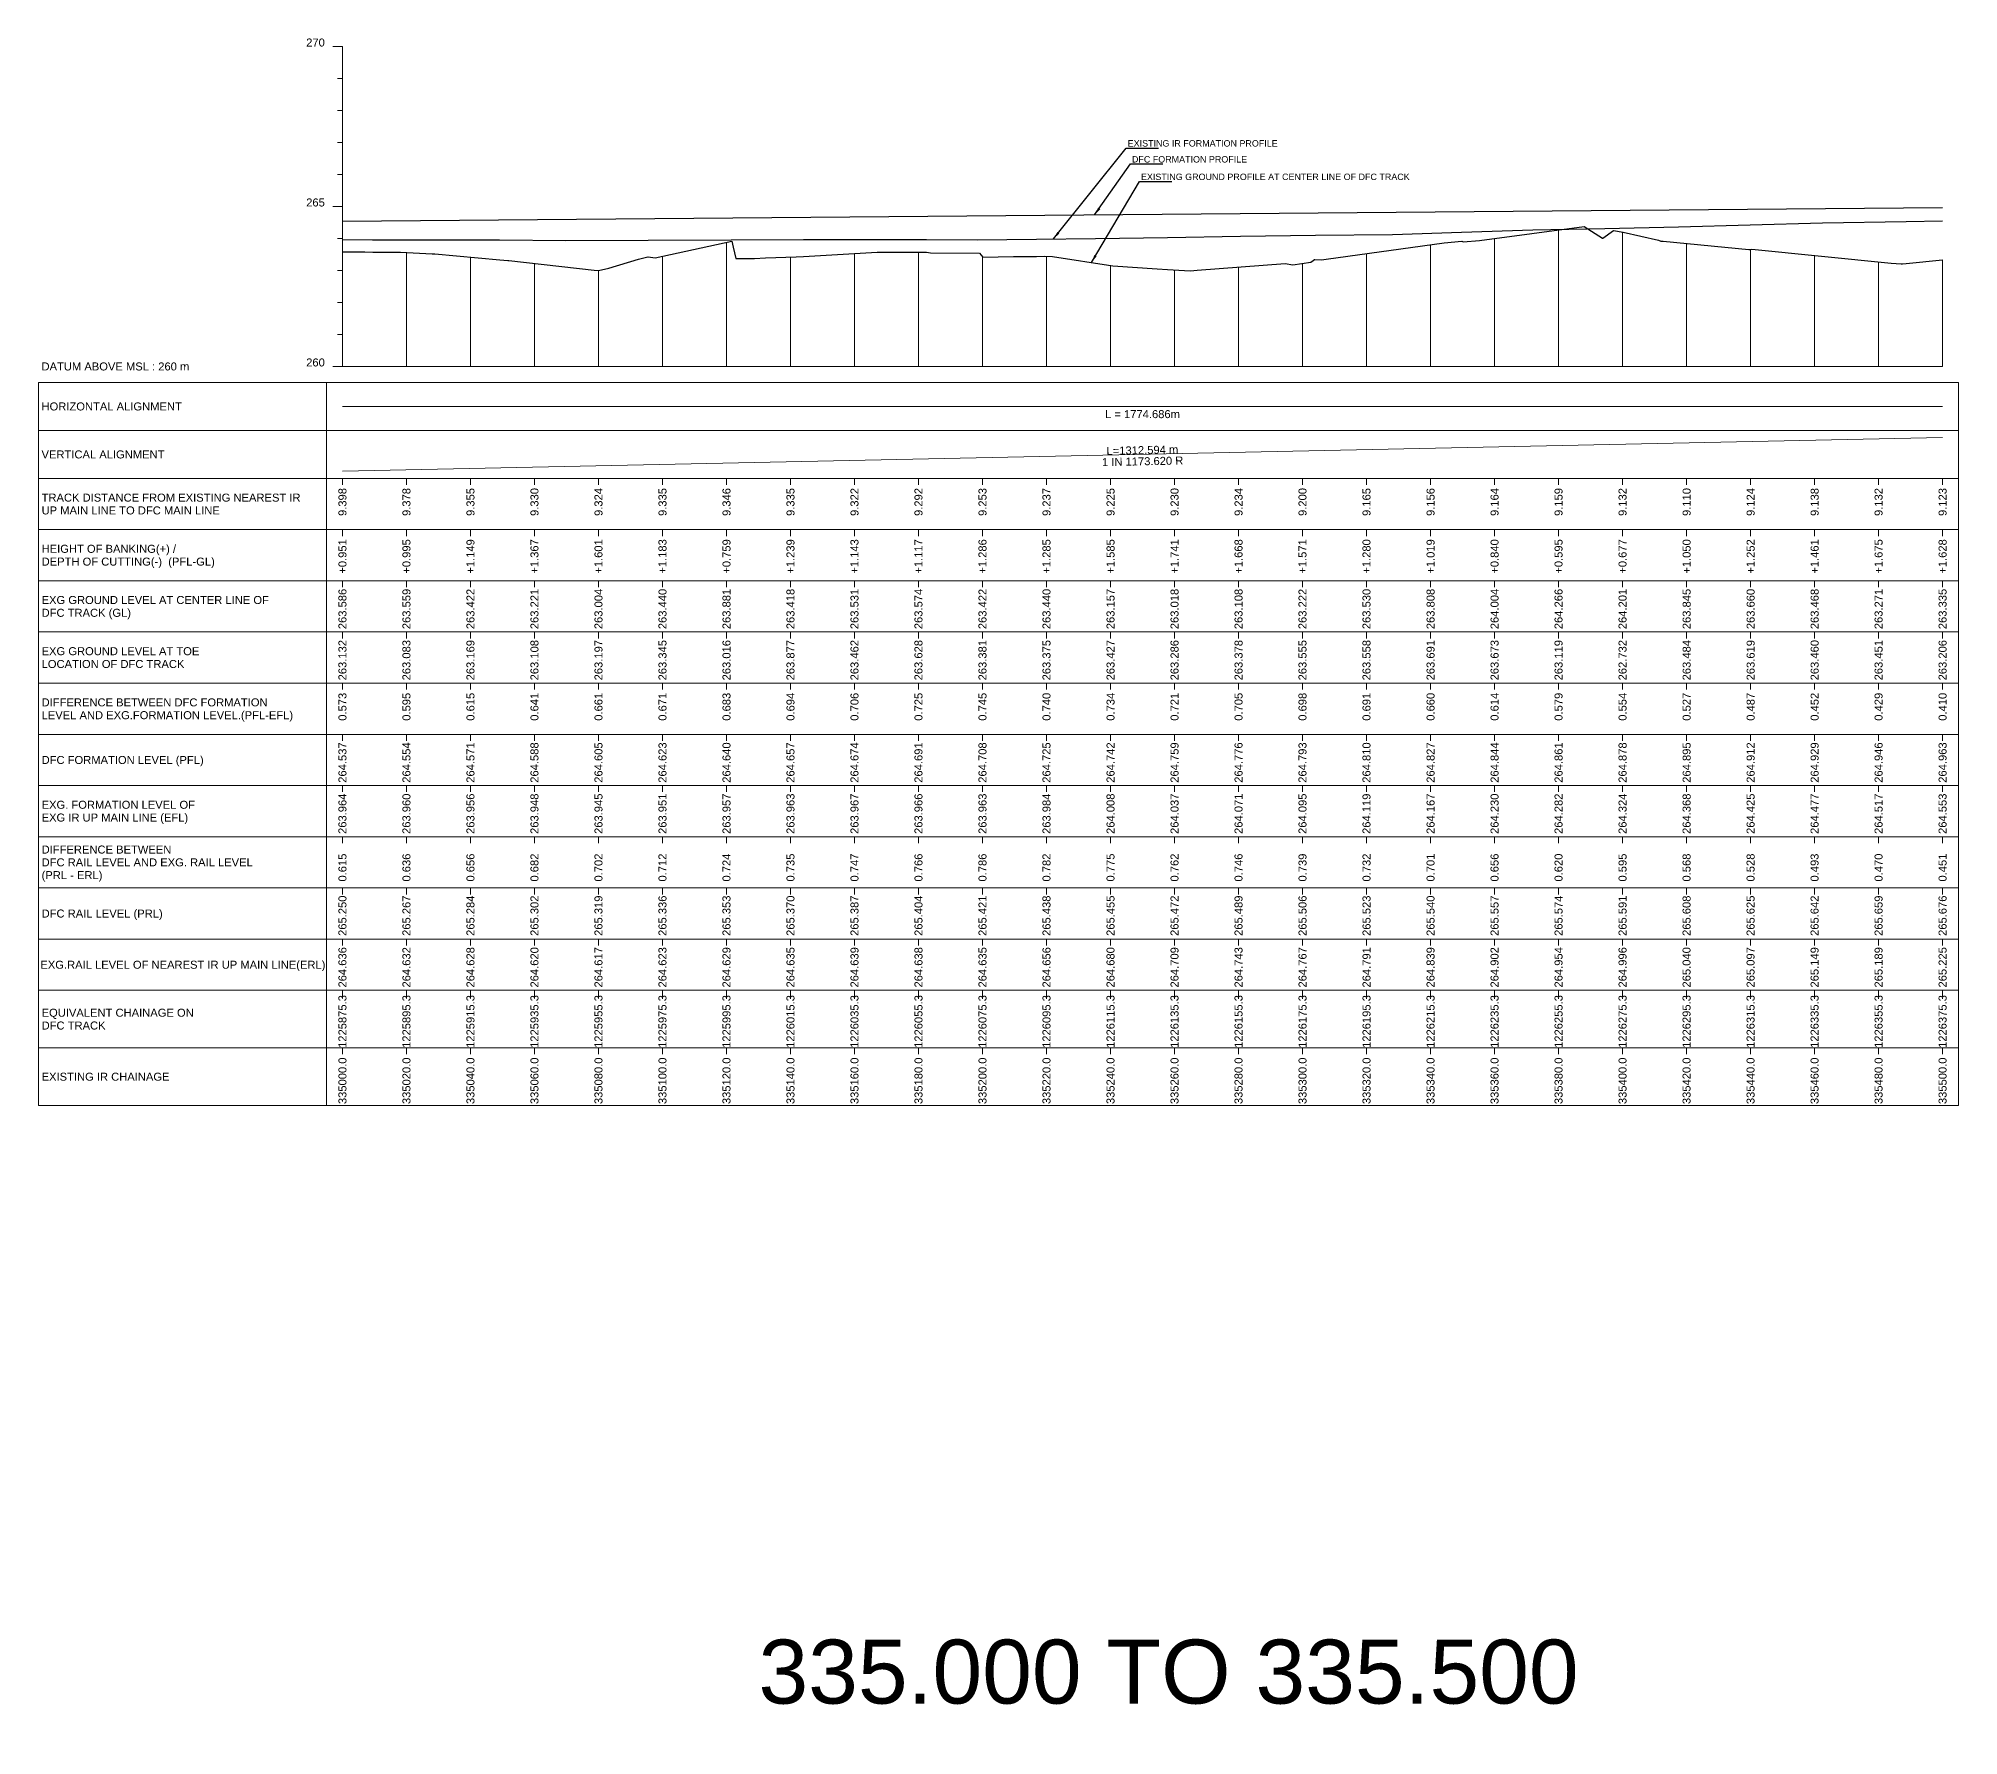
# Model space of a CAD drawing. Header units: metres. Extents: x 30905 to 43495, y -2428 to -1873.
# Drawn here: x 31905 to 32505, y -2428 to -1897 of the extents above; entities that cross this region are included whole.
import ezdxf
from ezdxf.enums import TextEntityAlignment as Align

# ---------------------------------------------------------------- set-up
doc = ezdxf.new("R2010")
doc.units = ezdxf.units.M
doc.header["$MEASUREMENT"] = 0
for name, color, linetype, lineweight in [('LS CUT FILL', 10, 'Continuous', 0), ('LS DATUM', 7, 'Continuous', 0), ('LS DATUM X', 7, 'Continuous', 0), ('LS DATUM Y', 7, 'Continuous', 0), ('LS DIFF. EXG.RL & PRO. RL', 10, 'Continuous', 0), ('LS DIFF. PFL & EFL', 10, 'Continuous', 0), ('LS EXG FL', 7, 'Continuous', 0), ('LS EXG GL', 7, 'Continuous', 0), ('LS EXG GL AT PRO TOE', 7, 'Continuous', 0), ('LS EXG IR CH', 7, 'Continuous', 0), ('LS EXG RL', 7, 'Continuous', 0), ('LS EXG. FL', 7, 'Continuous', 0), ('LS EXG. GL', 7, 'Continuous', 0), ('LS EXG. GL AT PRO. TOE', 7, 'Continuous', 0), ('LS EXG. IR CH', 7, 'Continuous', 0), ('LS EXG. RL', 7, 'Continuous', 0), ('LS FRAME', 7, 'Continuous', 0), ('LS HORIZONTAL ALIGNMENT', 10, 'Continuous', 0), ('LS PFL-EFL', 10, 'Continuous', 0), ('LS PRL-ERL', 10, 'Continuous', 0), ('LS PRO FL', 10, 'Continuous', 0), ('LS PRO. CUT & FILL', 10, 'Continuous', 0), ('LS PRO. DFCC CH', 10, 'Continuous', 0), ('LS PRO. FL', 10, 'Continuous', 0), ('LS PRO. RL', 10, 'Continuous', 0), ('LS PROFILE EXG FL', 7, 'Continuous', 25), ('LS PROFILE EXG GL', 7, 'Continuous', 30), ('LS PROFILE PRO FL', 1, 'Continuous', 30), ('LS TICKS', 7, 'Continuous', 0), ('LS TRACK CENTER', 10, 'Continuous', 0), ("LS TRACK CENTER's", 10, 'Continuous', 0), ('LS VERTICAL ALIGNMENT', 10, 'Continuous', 0), ('Profile Grid', 7, 'Continuous', 0)]:
    doc.layers.add(name, color=color, linetype=linetype, lineweight=lineweight)
doc.layers.add('ref text', color=3, linetype='Continuous')
doc.styles.get("Standard").update_dxf_attribs({"font": 'arial.ttf'})
doc.styles.add('Style-Arial', font='arial.ttf')
doc.styles.add('StyleArial', font='arial.ttf')
doc.dimstyles.get("Standard").update_dxf_attribs({"dimtxt": 5, "dimasz": 0.18, "dimexe": 0.18, "dimexo": 0.0625, "dimgap": 0.09, "dimtad": 0, "dimtih": 1, "dimtoh": 1, "dimdec": 4, "dimzin": 0, "dimdsep": 46, "dimtxsty": 'Standard', "dimcen": 0.09, "dimadec": 0, "dimazin": 0, "dimtfac": 1, "dimtdec": 4, "dimtofl": 0, "dimtmove": 0, "dimatfit": 3, "dimfxl": 1, "dimtolj": 1, "dimtzin": 0, "dimarcsym": 0})

msp = doc.modelspace()

# ---------------------------------------------------------------- linework, layer by layer
at = {"layer": 'LS DATUM X', "color": 7, "linetype": 'Continuous', "lineweight": 0}
msp.add_line((32000, -2000), (32500, -2000), dxfattribs=at)
at = {"layer": 'LS DATUM Y', "color": 7, "linetype": 'Continuous', "lineweight": 0}
for p, q in [((31997, -1900), (32000, -1900)), ((31997, -1900), (32000, -1900)), ((32000, -2000), (32000, -1900)), ((31998.5, -1910), (32000, -1910)), ((31998.5, -1920), (32000, -1920)), ((31998.5, -1930), (32000, -1930)), ((31998.5, -1940), (32000, -1940)), ((31997, -1950), (32000, -1950)), ((31998.5, -1960), (32000, -1960)), ((31998.5, -1970), (32000, -1970)), ((31998.5, -1980), (32000, -1980)), ((31998.5, -1990), (32000, -1990)), ((31997, -2000), (32000, -2000))]:
    msp.add_line(p, q, dxfattribs=at)
at = {"layer": 'LS FRAME'}
for points in [[(31995, -2231), (31905, -2231), (31905, -2005)], [(31905, -2005), (31995, -2005)], [(31995, -2020), (31905, -2020)], [(31995, -2035), (31905, -2035)], [(31995, -2051), (31905, -2051)], [(31905, -2051), (31995, -2051)], [(31995, -2067), (31905, -2067)], [(31905, -2067), (31995, -2067)], [(31995, -2083), (31905, -2083)], [(31905, -2083), (31995, -2083)], [(31995, -2099), (31905, -2099)], [(31995, -2115), (31905, -2115)], [(31905, -2115), (31995, -2115)], [(31995, -2131), (31905, -2131)], [(31905, -2131), (31995, -2131)], [(31995, -2147), (31905, -2147)], [(31905, -2147), (31995, -2147)], [(31995, -2163), (31905, -2163)], [(31905, -2163), (31995, -2163)], [(31995, -2179), (31905, -2179)], [(31995, -2195), (31905, -2195)], [(31995, -2213), (31905, -2213)]]:
    msp.add_lwpolyline(points, dxfattribs=at)
at = {"layer": 'LS FRAME', "color": 7, "linetype": 'Continuous', "lineweight": 0, "flags": 128}
for points in [[(31995, -2020), (32505, -2020), (32505, -2005), (31995, -2005), (31995, -2020)], [(31995, -2035), (32505, -2035), (32505, -2020), (31995, -2020), (31995, -2035)], [(31995, -2051), (32505, -2051), (32505, -2035), (31995, -2035), (31995, -2051)], [(31995, -2067), (32505, -2067), (32505, -2051), (31995, -2051), (31995, -2067)], [(31995, -2083), (32505, -2083), (32505, -2067), (31995, -2067), (31995, -2083)], [(31995, -2099), (32505, -2099), (32505, -2083), (31995, -2083), (31995, -2099)], [(31995, -2115), (32505, -2115), (32505, -2099), (31995, -2099), (31995, -2115)], [(31995, -2131), (32505, -2131), (32505, -2115), (31995, -2115), (31995, -2131)], [(31995, -2147), (32505, -2147), (32505, -2131), (31995, -2131), (31995, -2147)], [(31995, -2163), (32505, -2163), (32505, -2147), (31995, -2147), (31995, -2163)], [(31995, -2179), (32505, -2179), (32505, -2163), (31995, -2163), (31995, -2179)], [(31995, -2195), (32505, -2195), (32505, -2179), (31995, -2179), (31995, -2195)], [(31995, -2213), (32505, -2213), (32505, -2195), (31995, -2195), (31995, -2213)], [(31995, -2231), (32505, -2231), (32505, -2213), (31995, -2213), (31995, -2231)]]:
    msp.add_lwpolyline(points, close=True, dxfattribs=at)
at = {"layer": 'LS FRAME', "color": 7, "linetype": 'Continuous', "lineweight": 0}
msp.add_3dface([(31995, -2099), (31915, -2099), (31915, -2099)], dxfattribs=at)
at = {"layer": 'LS HORIZONTAL ALIGNMENT', "lineweight": 0, "flags": 128}
msp.add_lwpolyline([(32000, -2012.5), (32500, -2012.5)], dxfattribs=at)
at = {"layer": 'LS PROFILE EXG FL'}
msp.add_lwpolyline([(32000, -1960.36), (32009.44, -1960.38), (32028.41, -1960.42), (32049.13, -1960.45), (32069.85, -1960.59), (32095.56, -1960.5), (32121.52, -1960.43), (32144.06, -1960.36), (32167.04, -1960.31), (32182.53, -1960.35), (32198.34, -1960.39), (32216.85, -1960.19), (32235.33, -1959.99), (32257.86, -1959.66), (32280.6, -1959.28), (32304.06, -1959), (32328.13, -1958.71), (32349.66, -1958.01), (32371.92, -1957.35), (32394.48, -1956.87), (32417.46, -1956.39), (32439.88, -1955.75), (32462.45, -1955.16), (32488.59, -1954.66), (32500, -1954.47)], dxfattribs=at)
at = {"layer": 'LS PROFILE EXG GL', "flags": 128}
msp.add_lwpolyline([(32000, -1964.14), (32007, -1964.2), (32009.46, -1964.26), (32018.17, -1964.33), (32028.05, -1964.75), (32028.87, -1964.75), (32049.15, -1966.63), (32051.71, -1966.87), (32052.02, -1966.87), (32078.65, -1969.92), (32080.03, -1969.97), (32083.22, -1969.3), (32083.22, -1969.3), (32092.48, -1966.51), (32095.44, -1965.76), (32095.52, -1965.74), (32097.74, -1966.1), (32121.64, -1960.83), (32122.05, -1962.76), (32122.9, -1966.31), (32128.77, -1966.28), (32132.22, -1966.09), (32141.75, -1965.76), (32144.08, -1965.63), (32167.05, -1964.28), (32167.2, -1964.28), (32167.61, -1964.29), (32182.55, -1964.25), (32183.74, -1964.46), (32199.09, -1964.62), (32200.06, -1965.85), (32209.64, -1965.6), (32216.86, -1965.59), (32219.32, -1965.58), (32221.92, -1965.65), (32240.77, -1968.54), (32254.61, -1969.45), (32257.77, -1969.68), (32263.14, -1970.03), (32264.99, -1970.15), (32267.04, -1969.89), (32294.61, -1967.83), (32296.93, -1968.19), (32302.56, -1967.43), (32303.33, -1966.89), (32303.78, -1966.6), (32303.87, -1966.59), (32305.88, -1966.66), (32307.34, -1966.46), (32344.27, -1961.33), (32349.78, -1960.87), (32350.19, -1961.09), (32355.28, -1960.59), (32387.99, -1956.29), (32393.74, -1959.91), (32393.82, -1959.91), (32397.14, -1957.48), (32400.18, -1958.02), (32411.19, -1960.54), (32411.92, -1960.87), (32412.64, -1960.85), (32439.43, -1963.41), (32439.9, -1963.4), (32440.36, -1963.38), (32483.91, -1967.68), (32487.02, -1967.97), (32487.05, -1967.97), (32487.06, -1967.97), (32487.06, -1967.97), (32487.48, -1967.95), (32488.61, -1967.83), (32500, -1966.65)], dxfattribs=at)
at = {"layer": 'LS PROFILE PRO FL'}
msp.add_line((32000, -1954.63), (32500, -1950.37), dxfattribs=at)
at = {"layer": 'LS TICKS', "color": 7, "linetype": 'Continuous', "lineweight": 0, "flags": 128}
for points in [[(32000, -2037), (32000, -2035)], [(32020, -2037), (32020, -2035)], [(32040, -2037), (32040, -2035)], [(32060, -2037), (32060, -2035)], [(32080.01, -2037), (32080.01, -2035)], [(32100.01, -2037), (32100.01, -2035)], [(32120.01, -2037), (32120.01, -2035)], [(32140, -2037), (32140, -2035)], [(32160, -2037), (32160, -2035)], [(32179.99, -2037), (32179.99, -2035)], [(32200, -2037), (32200, -2035)], [(32220, -2037), (32220, -2035)], [(32240.01, -2037), (32240.01, -2035)], [(32260.01, -2037), (32260.01, -2035)], [(32280.01, -2037), (32280.01, -2035)], [(32299.99, -2037), (32299.99, -2035)], [(32319.99, -2037), (32319.99, -2035)], [(32340.01, -2037), (32340.01, -2035)], [(32360.01, -2037), (32360.01, -2035)], [(32380, -2037), (32380, -2035)], [(32400, -2037), (32400, -2035)], [(32420.01, -2037), (32420.01, -2035)], [(32440.01, -2037), (32440.01, -2035)], [(32460.01, -2037), (32460.01, -2035)], [(32480, -2037), (32480, -2035)], [(32500, -2037), (32500, -2035)], [(32000, -2053), (32000, -2051)], [(32020, -2053), (32020, -2051)], [(32040, -2053), (32040, -2051)], [(32060, -2053), (32060, -2051)], [(32080.01, -2053), (32080.01, -2051)], [(32100.01, -2053), (32100.01, -2051)], [(32120.01, -2053), (32120.01, -2051)], [(32140, -2053), (32140, -2051)], [(32160, -2053), (32160, -2051)], [(32179.99, -2053), (32179.99, -2051)], [(32200, -2053), (32200, -2051)], [(32220, -2053), (32220, -2051)], [(32240.01, -2053), (32240.01, -2051)], [(32260.01, -2053), (32260.01, -2051)], [(32280.01, -2053), (32280.01, -2051)], [(32299.99, -2053), (32299.99, -2051)], [(32319.99, -2053), (32319.99, -2051)], [(32340.01, -2053), (32340.01, -2051)], [(32360.01, -2053), (32360.01, -2051)], [(32380, -2053), (32380, -2051)], [(32400, -2053), (32400, -2051)], [(32420.01, -2053), (32420.01, -2051)], [(32440.01, -2053), (32440.01, -2051)], [(32460.01, -2053), (32460.01, -2051)], [(32480, -2053), (32480, -2051)], [(32500, -2053), (32500, -2051)], [(32000, -2069), (32000, -2067)], [(32020, -2069), (32020, -2067)], [(32040, -2069), (32040, -2067)], [(32060, -2069), (32060, -2067)], [(32080.01, -2069), (32080.01, -2067)], [(32100.01, -2069), (32100.01, -2067)], [(32120.01, -2069), (32120.01, -2067)], [(32140, -2069), (32140, -2067)], [(32160, -2069), (32160, -2067)], [(32179.99, -2069), (32179.99, -2067)], [(32200, -2069), (32200, -2067)], [(32220, -2069), (32220, -2067)], [(32240.01, -2069), (32240.01, -2067)], [(32260.01, -2069), (32260.01, -2067)], [(32280.01, -2069), (32280.01, -2067)], [(32299.99, -2069), (32299.99, -2067)], [(32319.99, -2069), (32319.99, -2067)], [(32340.01, -2069), (32340.01, -2067)], [(32360.01, -2069), (32360.01, -2067)], [(32380, -2069), (32380, -2067)], [(32400, -2069), (32400, -2067)], [(32420.01, -2069), (32420.01, -2067)], [(32440.01, -2069), (32440.01, -2067)], [(32460.01, -2069), (32460.01, -2067)], [(32480, -2069), (32480, -2067)], [(32500, -2069), (32500, -2067)], [(32000, -2085), (32000, -2083)], [(32020, -2085), (32020, -2083)], [(32040, -2085), (32040, -2083)], [(32060, -2085), (32060, -2083)], [(32080.01, -2085), (32080.01, -2083)], [(32100.01, -2085), (32100.01, -2083)], [(32120.01, -2085), (32120.01, -2083)], [(32140, -2085), (32140, -2083)], [(32160, -2085), (32160, -2083)], [(32179.99, -2085), (32179.99, -2083)], [(32200, -2085), (32200, -2083)], [(32220, -2085), (32220, -2083)], [(32240.01, -2085), (32240.01, -2083)], [(32260.01, -2085), (32260.01, -2083)], [(32280.01, -2085), (32280.01, -2083)], [(32299.99, -2085), (32299.99, -2083)], [(32319.99, -2085), (32319.99, -2083)], [(32340.01, -2085), (32340.01, -2083)], [(32360.01, -2085), (32360.01, -2083)], [(32380, -2085), (32380, -2083)], [(32400, -2085), (32400, -2083)], [(32420.01, -2085), (32420.01, -2083)], [(32440.01, -2085), (32440.01, -2083)], [(32460.01, -2085), (32460.01, -2083)], [(32480, -2085), (32480, -2083)], [(32500, -2085), (32500, -2083)], [(32000, -2101), (32000, -2099)], [(32020, -2101), (32020, -2099)], [(32040, -2101), (32040, -2099)], [(32060, -2101), (32060, -2099)], [(32080.01, -2101), (32080.01, -2099)], [(32100.01, -2101), (32100.01, -2099)], [(32120.01, -2101), (32120.01, -2099)], [(32140, -2101), (32140, -2099)], [(32160, -2101), (32160, -2099)], [(32179.99, -2101), (32179.99, -2099)], [(32200, -2101), (32200, -2099)], [(32220, -2101), (32220, -2099)], [(32240.01, -2101), (32240.01, -2099)], [(32260.01, -2101), (32260.01, -2099)], [(32280.01, -2101), (32280.01, -2099)], [(32299.99, -2101), (32299.99, -2099)], [(32319.99, -2101), (32319.99, -2099)], [(32340.01, -2101), (32340.01, -2099)], [(32360.01, -2101), (32360.01, -2099)], [(32380, -2101), (32380, -2099)], [(32400, -2101), (32400, -2099)], [(32420.01, -2101), (32420.01, -2099)], [(32440.01, -2101), (32440.01, -2099)], [(32460.01, -2101), (32460.01, -2099)], [(32480, -2101), (32480, -2099)], [(32500, -2101), (32500, -2099)], [(32000, -2117), (32000, -2115)], [(32020, -2117), (32020, -2115)], [(32040, -2117), (32040, -2115)], [(32060, -2117), (32060, -2115)], [(32080.01, -2117), (32080.01, -2115)], [(32100.01, -2117), (32100.01, -2115)], [(32120.01, -2117), (32120.01, -2115)], [(32140, -2117), (32140, -2115)], [(32160, -2117), (32160, -2115)], [(32179.99, -2117), (32179.99, -2115)], [(32200, -2117), (32200, -2115)], [(32220, -2117), (32220, -2115)], [(32240.01, -2117), (32240.01, -2115)], [(32260.01, -2117), (32260.01, -2115)], [(32280.01, -2117), (32280.01, -2115)], [(32299.99, -2117), (32299.99, -2115)], [(32319.99, -2117), (32319.99, -2115)], [(32340.01, -2117), (32340.01, -2115)], [(32360.01, -2117), (32360.01, -2115)], [(32380, -2117), (32380, -2115)], [(32400, -2117), (32400, -2115)], [(32420.01, -2117), (32420.01, -2115)], [(32440.01, -2117), (32440.01, -2115)], [(32460.01, -2117), (32460.01, -2115)], [(32480, -2117), (32480, -2115)], [(32500, -2117), (32500, -2115)], [(32000, -2133), (32000, -2131)], [(32020, -2133), (32020, -2131)], [(32040, -2133), (32040, -2131)], [(32060, -2133), (32060, -2131)], [(32080.01, -2133), (32080.01, -2131)], [(32100.01, -2133), (32100.01, -2131)], [(32120.01, -2133), (32120.01, -2131)], [(32140, -2133), (32140, -2131)], [(32160, -2133), (32160, -2131)], [(32179.99, -2133), (32179.99, -2131)], [(32200, -2133), (32200, -2131)], [(32220, -2133), (32220, -2131)], [(32240.01, -2133), (32240.01, -2131)], [(32260.01, -2133), (32260.01, -2131)], [(32280.01, -2133), (32280.01, -2131)], [(32299.99, -2133), (32299.99, -2131)], [(32319.99, -2133), (32319.99, -2131)], [(32340.01, -2133), (32340.01, -2131)], [(32360.01, -2133), (32360.01, -2131)], [(32380, -2133), (32380, -2131)], [(32400, -2133), (32400, -2131)], [(32420.01, -2133), (32420.01, -2131)], [(32440.01, -2133), (32440.01, -2131)], [(32460.01, -2133), (32460.01, -2131)], [(32480, -2133), (32480, -2131)], [(32500, -2133), (32500, -2131)], [(32000, -2149), (32000, -2147)], [(32020, -2149), (32020, -2147)], [(32040, -2149), (32040, -2147)], [(32060, -2149), (32060, -2147)], [(32080.01, -2149), (32080.01, -2147)], [(32100.01, -2149), (32100.01, -2147)], [(32120.01, -2149), (32120.01, -2147)], [(32140, -2149), (32140, -2147)], [(32160, -2149), (32160, -2147)], [(32179.99, -2149), (32179.99, -2147)], [(32200, -2149), (32200, -2147)], [(32220, -2149), (32220, -2147)], [(32240.01, -2149), (32240.01, -2147)], [(32260.01, -2149), (32260.01, -2147)], [(32280.01, -2149), (32280.01, -2147)], [(32299.99, -2149), (32299.99, -2147)], [(32319.99, -2149), (32319.99, -2147)], [(32340.01, -2149), (32340.01, -2147)], [(32360.01, -2149), (32360.01, -2147)], [(32380, -2149), (32380, -2147)], [(32400, -2149), (32400, -2147)], [(32420.01, -2149), (32420.01, -2147)], [(32440.01, -2149), (32440.01, -2147)], [(32460.01, -2149), (32460.01, -2147)], [(32480, -2149), (32480, -2147)], [(32500, -2149), (32500, -2147)], [(32000, -2165), (32000, -2163)], [(32020, -2165), (32020, -2163)], [(32040, -2165), (32040, -2163)], [(32060, -2165), (32060, -2163)], [(32080.01, -2165), (32080.01, -2163)], [(32100.01, -2165), (32100.01, -2163)], [(32120.01, -2165), (32120.01, -2163)], [(32140, -2165), (32140, -2163)], [(32160, -2165), (32160, -2163)], [(32179.99, -2165), (32179.99, -2163)], [(32200, -2165), (32200, -2163)], [(32220, -2165), (32220, -2163)], [(32240.01, -2165), (32240.01, -2163)], [(32260.01, -2165), (32260.01, -2163)], [(32280.01, -2165), (32280.01, -2163)], [(32299.99, -2165), (32299.99, -2163)], [(32319.99, -2165), (32319.99, -2163)], [(32340.01, -2165), (32340.01, -2163)], [(32360.01, -2165), (32360.01, -2163)], [(32380, -2165), (32380, -2163)], [(32400, -2165), (32400, -2163)], [(32420.01, -2165), (32420.01, -2163)], [(32440.01, -2165), (32440.01, -2163)], [(32460.01, -2165), (32460.01, -2163)], [(32480, -2165), (32480, -2163)], [(32500, -2165), (32500, -2163)], [(32000, -2181), (32000, -2179)], [(32020, -2181), (32020, -2179)], [(32040, -2181), (32040, -2179)], [(32060, -2181), (32060, -2179)], [(32080.01, -2181), (32080.01, -2179)], [(32100.01, -2181), (32100.01, -2179)], [(32120.01, -2181), (32120.01, -2179)], [(32140, -2181), (32140, -2179)], [(32160, -2181), (32160, -2179)], [(32179.99, -2181), (32179.99, -2179)], [(32200, -2181), (32200, -2179)], [(32220, -2181), (32220, -2179)], [(32240.01, -2181), (32240.01, -2179)], [(32260.01, -2181), (32260.01, -2179)], [(32280.01, -2181), (32280.01, -2179)], [(32299.99, -2181), (32299.99, -2179)], [(32319.99, -2181), (32319.99, -2179)], [(32340.01, -2181), (32340.01, -2179)], [(32360.01, -2181), (32360.01, -2179)], [(32380, -2181), (32380, -2179)], [(32400, -2181), (32400, -2179)], [(32420.01, -2181), (32420.01, -2179)], [(32440.01, -2181), (32440.01, -2179)], [(32460.01, -2181), (32460.01, -2179)], [(32480, -2181), (32480, -2179)], [(32500, -2181), (32500, -2179)], [(32000, -2197), (32000, -2195)], [(32020, -2197), (32020, -2195)], [(32040, -2197), (32040, -2195)], [(32060, -2197), (32060, -2195)], [(32080.01, -2197), (32080.01, -2195)], [(32100.01, -2197), (32100.01, -2195)], [(32120.01, -2197), (32120.01, -2195)], [(32140, -2197), (32140, -2195)], [(32160, -2197), (32160, -2195)], [(32179.99, -2197), (32179.99, -2195)], [(32200, -2197), (32200, -2195)], [(32220, -2197), (32220, -2195)], [(32240.01, -2197), (32240.01, -2195)], [(32260.01, -2197), (32260.01, -2195)], [(32280.01, -2197), (32280.01, -2195)], [(32299.99, -2197), (32299.99, -2195)], [(32319.99, -2197), (32319.99, -2195)], [(32340.01, -2197), (32340.01, -2195)], [(32360.01, -2197), (32360.01, -2195)], [(32380, -2197), (32380, -2195)], [(32400, -2197), (32400, -2195)], [(32420.01, -2197), (32420.01, -2195)], [(32440.01, -2197), (32440.01, -2195)], [(32460.01, -2197), (32460.01, -2195)], [(32480, -2197), (32480, -2195)], [(32500, -2197), (32500, -2195)], [(32000, -2215), (32000, -2213)], [(32020, -2215), (32020, -2213)], [(32040, -2215), (32040, -2213)], [(32060, -2215), (32060, -2213)], [(32080.01, -2215), (32080.01, -2213)], [(32100.01, -2215), (32100.01, -2213)], [(32120.01, -2215), (32120.01, -2213)], [(32140, -2215), (32140, -2213)], [(32160, -2215), (32160, -2213)], [(32179.99, -2215), (32179.99, -2213)], [(32200, -2215), (32200, -2213)], [(32220, -2215), (32220, -2213)], [(32240.01, -2215), (32240.01, -2213)], [(32260.01, -2215), (32260.01, -2213)], [(32280.01, -2215), (32280.01, -2213)], [(32299.99, -2215), (32299.99, -2213)], [(32319.99, -2215), (32319.99, -2213)], [(32340.01, -2215), (32340.01, -2213)], [(32360.01, -2215), (32360.01, -2213)], [(32380, -2215), (32380, -2213)], [(32400, -2215), (32400, -2213)], [(32420.01, -2215), (32420.01, -2213)], [(32440.01, -2215), (32440.01, -2213)], [(32460.01, -2215), (32460.01, -2213)], [(32480, -2215), (32480, -2213)], [(32500, -2215), (32500, -2213)]]:
    msp.add_lwpolyline(points, dxfattribs=at)
at = {"layer": 'LS VERTICAL ALIGNMENT', "linetype": 'Continuous', "lineweight": 0, "flags": 128}
msp.add_lwpolyline([(32000, -2032.75), (32500, -2022.25)], dxfattribs=at)
at = {"layer": 'Profile Grid', "linetype": 'Continuous', "lineweight": 0, "flags": 128}
for points in [[(32120.01, -2000), (32120.01, -1961.19)], [(32340.01, -2000), (32340.01, -1961.92)], [(32360.01, -2000), (32360.01, -1959.96)], [(32380, -2000), (32380, -1957.34)], [(32400, -2000), (32400, -1957.99)], [(32420.01, -2000), (32420.01, -1961.55)], [(32000, -2000), (32000, -1963.03)], [(32020, -2000), (32020, -1964.41)], [(32040, -2000), (32040, -1965.78)], [(32060, -2000), (32060, -1967.79)], [(32100.01, -2000), (32100.01, -1965.6)], [(32140, -2000), (32140, -1965.82)], [(32160, -2000), (32160, -1964.69)], [(32179.99, -2000), (32179.99, -1964.26)], [(32200, -2000), (32200, -1965.78)], [(32220, -2000), (32220, -1965.6)], [(32299.99, -2000), (32299.99, -1967.78)], [(32319.99, -2000), (32319.99, -1964.7)], [(32440.01, -2000), (32440.01, -1963.4)], [(32460.01, -2000), (32460.01, -1965.32)], [(32480, -2000), (32480, -1967.29)], [(32500, -2000), (32500, -1966.65)], [(32080.01, -2000), (32080.01, -1969.96)], [(32240.01, -2000), (32240.01, -1968.43)], [(32260.01, -2000), (32260.01, -1969.82)], [(32280.01, -2000), (32280.01, -1968.92)]]:
    msp.add_lwpolyline(points, dxfattribs=at)

# ---------------------------------------------------------------- texts
at = {"layer": 'LS CUT FILL', "lineweight": 0, "style": 'Style-Arial'}
for s, p in [('+0.951', (32000, -2054)), ('+0.995', (32020, -2054)), ('+1.149', (32040, -2054)), ('+1.367', (32060, -2054)), ('+1.601', (32080.01, -2054)), ('+1.183', (32100.01, -2054)), ('+0.759', (32120.01, -2054)), ('+1.239', (32140, -2054)), ('+1.143', (32160, -2054)), ('+1.117', (32179.99, -2054)), ('+1.286', (32200, -2054)), ('+1.285', (32220, -2054)), ('+1.585', (32240.01, -2054)), ('+1.741', (32260.01, -2054)), ('+1.668', (32280.01, -2054)), ('+1.571', (32299.99, -2054)), ('+1.280', (32319.99, -2054)), ('+1.019', (32340.01, -2054)), ('+0.840', (32360.01, -2054)), ('+0.595', (32380, -2054)), ('+0.677', (32400, -2054)), ('+1.050', (32420.02, -2054)), ('+1.252', (32440.02, -2054)), ('+1.461', (32460.02, -2054)), ('+1.675', (32480, -2054)), ('+1.628', (32500, -2054))]:
    msp.add_text(s, height=2.5, rotation=90, dxfattribs=at).set_placement(p, align=Align.MIDDLE_RIGHT)
at = {"layer": 'LS DATUM', "color": 7, "style": 'StyleArial'}
msp.add_text('DATUM ABOVE MSL : 260 m', height=2.5, rotation=0.00003, dxfattribs=at).set_placement((31905.97, -2000), align=Align.MIDDLE_LEFT)
at = {"layer": 'LS DATUM Y', "color": 7, "lineweight": 0, "style": 'Style-Arial'}
for s, p in [('270', (31994.5, -1900)), ('270', (31994.5, -1900)), ('265', (31994.5, -1950)), ('260', (31994.5, -2000))]:
    msp.add_text(s, height=2.5, dxfattribs=at).set_placement(p, align=Align.RIGHT)
at = {"layer": 'LS DIFF. EXG.RL & PRO. RL', "color": 10, "style": 'StyleArial'}
for s, p in [('DIFFERENCE BETWEEN ', (31906, -2151)), ('DFC RAIL LEVEL AND EXG. RAIL LEVEL ', (31906, -2155)), ('(PRL - ERL)', (31906, -2159))]:
    msp.add_text(s, height=2.5, rotation=0.00003, dxfattribs=at).set_placement(p, align=Align.MIDDLE_LEFT)
at = {"layer": 'LS DIFF. PFL & EFL', "color": 10, "style": 'StyleArial'}
for s, p in [('DIFFERENCE BETWEEN DFC FORMATION ', (31906, -2105)), ('LEVEL AND EXG.FORMATION LEVEL.(PFL-EFL)', (31906, -2109))]:
    msp.add_text(s, height=2.5, rotation=0.00003, dxfattribs=at).set_placement(p, align=Align.MIDDLE_LEFT)
at = {"layer": 'LS EXG FL', "style": 'StyleArial'}
for s, p in [('EXG. FORMATION LEVEL OF', (31906, -2137)), ('EXG IR UP MAIN LINE (EFL)', (31906, -2141))]:
    msp.add_text(s, height=2.5, rotation=0.00003, dxfattribs=at).set_placement(p, align=Align.MIDDLE_LEFT)
at = {"layer": 'LS EXG GL', "lineweight": 0, "style": 'Style-Arial'}
for s, p in [('263.586', (32000, -2069.5)), ('263.559', (32020, -2069.5)), ('263.422', (32040, -2069.5)), ('263.221', (32060, -2069.5)), ('263.004', (32080.01, -2069.5)), ('263.440', (32100.01, -2069.5)), ('263.881', (32120.01, -2069.5)), ('263.418', (32140, -2069.5)), ('263.531', (32160, -2069.5)), ('263.574', (32179.99, -2069.5)), ('263.422', (32200, -2069.5)), ('263.440', (32220, -2069.5)), ('263.157', (32240.01, -2069.5)), ('263.018', (32260.01, -2069.5)), ('263.108', (32280.01, -2069.5)), ('263.222', (32299.99, -2069.5)), ('263.530', (32319.99, -2069.5)), ('263.808', (32340.01, -2069.5)), ('264.004', (32360.01, -2069.5)), ('264.266', (32380, -2069.5)), ('264.201', (32400, -2069.5)), ('263.845', (32420.02, -2069.5)), ('263.660', (32440.02, -2069.5)), ('263.468', (32460.02, -2069.5)), ('263.271', (32480, -2069.5)), ('263.335', (32500, -2069.5))]:
    msp.add_text(s, height=2.5, rotation=90, dxfattribs=at).set_placement(p, align=Align.MIDDLE_RIGHT)
at = {"layer": 'LS EXG GL AT PRO TOE', "color": 7, "style": 'StyleArial'}
for s, p in [('EXG GROUND LEVEL AT TOE', (31906, -2089)), ('LOCATION OF DFC TRACK', (31906, -2093))]:
    msp.add_text(s, height=2.5, rotation=0.00003, dxfattribs=at).set_placement(p, align=Align.MIDDLE_LEFT)
at = {"layer": 'LS EXG IR CH', "style": 'Style-Arial'}
for s, p in [('335000.0', (32000, -2216)), ('335020.0', (32020, -2216)), ('335040.0', (32040, -2216)), ('335060.0', (32060, -2216)), ('335080.0', (32080, -2216)), ('335100.0', (32100, -2216)), ('335120.0', (32120, -2216)), ('335140.0', (32140, -2216)), ('335160.0', (32160, -2216)), ('335180.0', (32180, -2216)), ('335200.0', (32200, -2216)), ('335220.0', (32220, -2216)), ('335240.0', (32240, -2216)), ('335260.0', (32260, -2216)), ('335280.0', (32280, -2216)), ('335300.0', (32300, -2216)), ('335320.0', (32320, -2216)), ('335340.0', (32340, -2216)), ('335360.0', (32360, -2216)), ('335380.0', (32380, -2216)), ('335400.0', (32400, -2216)), ('335420.0', (32420, -2216)), ('335440.0', (32440, -2216)), ('335460.0', (32460, -2216)), ('335480.0', (32480, -2216)), ('335500.0', (32500, -2216))]:
    msp.add_text(s, height=2.5, rotation=90, dxfattribs=at).set_placement(p, align=Align.MIDDLE_RIGHT)
at = {"layer": 'LS EXG RL', "style": 'Style-Arial'}
for s, p in [('264.636', (32000, -2181.5)), ('264.632', (32020, -2181.5)), ('264.628', (32040, -2181.5)), ('264.620', (32060, -2181.5)), ('264.617', (32080, -2181.5)), ('264.623', (32100, -2181.5)), ('264.629', (32120, -2181.5)), ('264.635', (32140, -2181.5)), ('264.639', (32160, -2181.5)), ('264.638', (32180, -2181.5)), ('264.635', (32200, -2181.5)), ('264.656', (32220, -2181.5)), ('264.680', (32240, -2181.5)), ('264.709', (32260, -2181.5)), ('264.743', (32280, -2181.5)), ('264.767', (32300, -2181.5)), ('264.791', (32320, -2181.5)), ('264.839', (32340, -2181.5)), ('264.902', (32360, -2181.5)), ('264.954', (32380, -2181.5)), ('264.996', (32400, -2181.5)), ('265.040', (32420, -2181.5)), ('265.097', (32440, -2181.5)), ('265.149', (32460, -2181.5)), ('265.189', (32480, -2181.5)), ('265.225', (32500, -2181.5))]:
    msp.add_text(s, height=2.5, rotation=90, dxfattribs=at).set_placement(p, align=Align.MIDDLE_RIGHT)
at = {"layer": 'LS EXG. FL'}
for s, p in [('263.964', (32000, -2133.5)), ('263.960', (32020, -2133.5)), ('263.956', (32040, -2133.5)), ('263.948', (32060, -2133.5)), ('263.945', (32080.01, -2133.5)), ('263.951', (32100.01, -2133.5)), ('263.957', (32120.01, -2133.5)), ('263.963', (32140, -2133.5)), ('263.967', (32160, -2133.5)), ('263.966', (32179.99, -2133.5)), ('263.963', (32200, -2133.5)), ('263.984', (32220, -2133.5)), ('264.008', (32240.01, -2133.5)), ('264.037', (32260.01, -2133.5)), ('264.071', (32280.01, -2133.5)), ('264.095', (32299.99, -2133.5)), ('264.119', (32319.99, -2133.5)), ('264.167', (32340.01, -2133.5)), ('264.230', (32360.01, -2133.5)), ('264.282', (32380, -2133.5)), ('264.324', (32400, -2133.5)), ('264.368', (32420.01, -2133.5)), ('264.425', (32440.01, -2133.5)), ('264.477', (32460.01, -2133.5)), ('264.517', (32480, -2133.5)), ('264.553', (32500, -2133.5))]:
    msp.add_text(s, height=2.5, rotation=90, dxfattribs=at).set_placement(p, align=Align.MIDDLE_RIGHT)
at = {"layer": 'LS EXG. GL', "color": 7, "style": 'StyleArial'}
for s, p in [('EXG GROUND LEVEL AT CENTER LINE OF ', (31906, -2073)), ('DFC TRACK (GL)', (31906, -2077))]:
    msp.add_text(s, height=2.5, rotation=0.00003, dxfattribs=at).set_placement(p, align=Align.MIDDLE_LEFT)
at = {"layer": 'LS EXG. GL AT PRO. TOE'}
for s, p in [('263.132', (32000, -2085.5)), ('263.083', (32020, -2085.5)), ('263.169', (32040, -2085.5)), ('263.108', (32060, -2085.5)), ('263.197', (32080.01, -2085.5)), ('263.345', (32100.01, -2085.5)), ('263.016', (32120.01, -2085.5)), ('263.877', (32140, -2085.5)), ('263.462', (32160, -2085.5)), ('263.628', (32179.99, -2085.5)), ('263.381', (32200, -2085.5)), ('263.375', (32220, -2085.5)), ('263.427', (32240.01, -2085.5)), ('263.286', (32260.01, -2085.5)), ('263.378', (32280.01, -2085.5)), ('263.555', (32299.99, -2085.5)), ('263.558', (32319.99, -2085.5)), ('263.691', (32340.01, -2085.5)), ('263.673', (32360.01, -2085.5)), ('263.119', (32380, -2085.5)), ('262.732', (32400, -2085.5)), ('263.484', (32420.02, -2085.5)), ('263.619', (32440.02, -2085.5)), ('263.460', (32460.02, -2085.5)), ('263.451', (32480, -2085.5)), ('263.206', (32500, -2085.5))]:
    msp.add_text(s, height=2.5, rotation=90, dxfattribs=at).set_placement(p, align=Align.MIDDLE_RIGHT)
at = {"layer": 'LS EXG. IR CH', "style": 'StyleArial'}
msp.add_text('EXISTING IR CHAINAGE', height=2.5, rotation=0.00003, dxfattribs=at).set_placement((31906, -2222), align=Align.MIDDLE_LEFT)
at = {"layer": 'LS EXG. RL', "style": 'StyleArial'}
msp.add_text('EXG.RAIL LEVEL OF NEAREST IR UP MAIN LINE(ERL)', height=2.5, rotation=0.00003, dxfattribs=at).set_placement((31905.61, -2187), align=Align.MIDDLE_LEFT)
at = {"layer": 'LS HORIZONTAL ALIGNMENT', "style": 'StyleArial'}
msp.add_text('HORIZONTAL ALIGNMENT', height=2.5, rotation=0.00003, dxfattribs=at).set_placement((31905.97, -2012.5), align=Align.MIDDLE_LEFT)
at = {"layer": 'LS HORIZONTAL ALIGNMENT', "lineweight": 0, "insert": (32250, -2014.92), "char_height": 2.5, "attachment_point": 5, "line_spacing_factor": 0.6, "style": 'Style-Arial'}
msp.add_mtext('L = 1774.686m', dxfattribs=at)
at = {"layer": 'LS PFL-EFL'}
for s, p in [('0.573', (32000, -2102)), ('0.595', (32020, -2102)), ('0.615', (32040, -2102)), ('0.641', (32060, -2102)), ('0.661', (32080.01, -2102)), ('0.671', (32100.01, -2102)), ('0.683', (32120.01, -2102)), ('0.694', (32140, -2102)), ('0.706', (32160, -2102)), ('0.725', (32179.99, -2102)), ('0.745', (32200, -2102)), ('0.740', (32220, -2102)), ('0.734', (32240.01, -2102)), ('0.721', (32260.01, -2102)), ('0.705', (32280.01, -2102)), ('0.698', (32299.99, -2102)), ('0.691', (32319.99, -2102)), ('0.660', (32340.01, -2102)), ('0.614', (32360.01, -2102)), ('0.579', (32380, -2102)), ('0.554', (32400, -2102)), ('0.527', (32420.02, -2102)), ('0.487', (32440.02, -2102)), ('0.452', (32460.02, -2102)), ('0.429', (32480, -2102)), ('0.410', (32500, -2102))]:
    msp.add_text(s, height=2.5, rotation=90, dxfattribs=at).set_placement(p, align=Align.MIDDLE_RIGHT)
at = {"layer": 'LS PRL-ERL'}
for s, p in [('0.615', (32001.25, -2161)), ('0.636', (32021.25, -2161)), ('0.656', (32041.25, -2161)), ('0.682', (32061.25, -2161)), ('0.702', (32081.25, -2161)), ('0.712', (32101.25, -2161)), ('0.724', (32121.25, -2161)), ('0.735', (32141.25, -2161)), ('0.747', (32161.25, -2161)), ('0.766', (32181.25, -2161)), ('0.786', (32201.25, -2161)), ('0.782', (32221.25, -2161)), ('0.775', (32241.25, -2161)), ('0.762', (32261.25, -2161)), ('0.746', (32281.25, -2161)), ('0.739', (32301.25, -2161)), ('0.732', (32321.25, -2161)), ('0.701', (32341.25, -2161)), ('0.656', (32361.25, -2161)), ('0.620', (32381.25, -2161)), ('0.595', (32401.25, -2161)), ('0.568', (32421.25, -2161)), ('0.528', (32441.25, -2161)), ('0.493', (32461.25, -2161)), ('0.470', (32481.25, -2161)), ('0.451', (32501.25, -2161))]:
    msp.add_text(s, height=2.5, rotation=90, dxfattribs=at).set_placement(p)
at = {"layer": 'LS PRO FL', "lineweight": 0, "style": 'Style-Arial'}
for s, p in [('264.537', (32000, -2117.5)), ('264.554', (32020, -2117.5)), ('264.571', (32040, -2117.5)), ('264.588', (32060, -2117.5)), ('264.605', (32080.01, -2117.5)), ('264.623', (32100.01, -2117.5)), ('264.640', (32120.01, -2117.5)), ('264.657', (32140, -2117.5)), ('264.674', (32160, -2117.5)), ('264.691', (32179.99, -2117.5)), ('264.708', (32200, -2117.5)), ('264.725', (32220, -2117.5)), ('264.742', (32240.01, -2117.5)), ('264.759', (32260.01, -2117.5)), ('264.776', (32280.01, -2117.5)), ('264.793', (32299.99, -2117.5)), ('264.810', (32319.99, -2117.5)), ('264.827', (32340.01, -2117.5)), ('264.844', (32360.01, -2117.5)), ('264.861', (32380, -2117.5)), ('264.878', (32400, -2117.5)), ('264.895', (32420.02, -2117.5)), ('264.912', (32440.02, -2117.5)), ('264.929', (32460.02, -2117.5)), ('264.946', (32480, -2117.5)), ('264.963', (32500, -2117.5))]:
    msp.add_text(s, height=2.5, rotation=90, dxfattribs=at).set_placement(p, align=Align.MIDDLE_RIGHT)
at = {"layer": 'LS PRO. CUT & FILL', "color": 10, "style": 'StyleArial'}
for s, p in [('HEIGHT OF BANKING(+) /', (31906, -2057)), ('DEPTH OF CUTTING(-)  (PFL-GL)', (31906, -2061))]:
    msp.add_text(s, height=2.5, rotation=0.00003, dxfattribs=at).set_placement(p, align=Align.MIDDLE_LEFT)
at = {"layer": 'LS PRO. DFCC CH', "color": 10, "style": 'Style-Arial'}
for s, p in [('EQUIVALENT CHAINAGE ON ', (31906, -2202)), ('DFC TRACK', (31906, -2206))]:
    msp.add_text(s, height=2.5, rotation=0.00003, dxfattribs=at).set_placement(p, align=Align.MIDDLE_LEFT)
at = {"layer": 'LS PRO. DFCC CH'}
for s, p in [('1225875.3', (32001.25, -2213)), ('1225895.3', (32021.25, -2213)), ('1225915.3', (32041.25, -2213)), ('1225935.3', (32061.25, -2213)), ('1225955.3', (32081.25, -2213)), ('1225975.3', (32101.25, -2213)), ('1225995.3', (32121.25, -2213)), ('1226015.3', (32141.25, -2213)), ('1226035.3', (32161.25, -2213)), ('1226055.3', (32181.25, -2213)), ('1226075.3', (32201.25, -2213)), ('1226095.3', (32221.25, -2213)), ('1226115.3', (32241.25, -2213)), ('1226135.3', (32261.25, -2213)), ('1226155.3', (32281.25, -2213)), ('1226175.3', (32301.25, -2213)), ('1226195.3', (32321.25, -2213)), ('1226215.3', (32341.25, -2213)), ('1226235.3', (32361.25, -2213)), ('1226255.3', (32381.25, -2213)), ('1226275.3', (32401.25, -2213)), ('1226295.3', (32421.25, -2213)), ('1226315.3', (32441.25, -2213)), ('1226335.3', (32461.25, -2213)), ('1226355.3', (32481.25, -2213)), ('1226375.3', (32501.25, -2213))]:
    msp.add_text(s, height=2.5, rotation=90, dxfattribs=at).set_placement(p)
at = {"layer": 'LS PRO. FL', "color": 10, "style": 'StyleArial'}
msp.add_text('DFC FORMATION LEVEL (PFL) ', height=2.5, rotation=0.00003, dxfattribs=at).set_placement((31906, -2123), align=Align.MIDDLE_LEFT)
at = {"layer": 'LS PRO. RL'}
for s, p in [('265.250', (32001.25, -2178)), ('265.267', (32021.25, -2178)), ('265.284', (32041.25, -2178)), ('265.302', (32061.25, -2178)), ('265.319', (32081.25, -2178)), ('265.336', (32101.25, -2178)), ('265.353', (32121.25, -2178)), ('265.370', (32141.25, -2178)), ('265.387', (32161.25, -2178)), ('265.404', (32181.25, -2178)), ('265.421', (32201.25, -2178)), ('265.438', (32221.25, -2178)), ('265.455', (32241.25, -2178)), ('265.472', (32261.25, -2178)), ('265.489', (32281.25, -2178)), ('265.506', (32301.25, -2178)), ('265.523', (32321.25, -2178)), ('265.540', (32341.25, -2178)), ('265.557', (32361.25, -2178)), ('265.574', (32381.25, -2178)), ('265.591', (32401.25, -2178)), ('265.608', (32421.25, -2178)), ('265.625', (32441.25, -2178)), ('265.642', (32461.25, -2178)), ('265.659', (32481.25, -2178)), ('265.676', (32501.25, -2178))]:
    msp.add_text(s, height=2.5, rotation=90, dxfattribs=at).set_placement(p)
at = {"layer": 'LS PRO. RL', "color": 10, "style": 'StyleArial'}
msp.add_text('DFC RAIL LEVEL (PRL)', height=2.5, rotation=0.00003, dxfattribs=at).set_placement((31906, -2171), align=Align.MIDDLE_LEFT)
at = {"layer": 'LS PROFILE EXG FL', "color": 7, "linetype": 'Continuous', "lineweight": 0, "style": 'Style-Arial'}
msp.add_text('EXISTING IR FORMATION PROFILE', height=2, dxfattribs=at).set_placement((32245.37, -1931.27))
at = {"layer": 'LS PROFILE EXG GL', "color": 7, "lineweight": 0, "style": 'Style-Arial'}
msp.add_text('EXISTING GROUND PROFILE AT CENTER LINE OF DFC TRACK', height=2, dxfattribs=at).set_placement((32249.52, -1941.73, 0))
at = {"layer": 'LS PROFILE PRO FL', "style": 'Style-Arial'}
msp.add_text(' DFC FORMATION PROFILE', height=2, dxfattribs=at).set_placement((32245.92, -1936.26, 0))
at = {"layer": 'LS TRACK CENTER'}
for s, p in [('9.398', (32000, -2038)), ('9.378', (32020, -2038)), ('9.355', (32040, -2038)), ('9.330', (32060, -2038)), ('9.324', (32080.01, -2038)), ('9.335', (32100.01, -2038)), ('9.346', (32120.01, -2038)), ('9.335', (32140, -2038)), ('9.322', (32160, -2038)), ('9.292', (32179.99, -2038)), ('9.253', (32200, -2038)), ('9.237', (32220, -2038)), ('9.225', (32240.01, -2038)), ('9.230', (32260.01, -2038)), ('9.234', (32280.01, -2038)), ('9.200', (32299.99, -2038)), ('9.165', (32319.99, -2038)), ('9.156', (32340.01, -2038)), ('9.164', (32360.01, -2038)), ('9.159', (32380, -2038)), ('9.132', (32400, -2038)), ('9.110', (32420.02, -2038)), ('9.124', (32440.02, -2038)), ('9.138', (32460.02, -2038)), ('9.132', (32480, -2038)), ('9.123', (32500, -2038))]:
    msp.add_text(s, height=2.5, rotation=90, dxfattribs=at).set_placement(p, align=Align.MIDDLE_RIGHT)
at = {"layer": "LS TRACK CENTER's", "color": 10, "style": 'StyleArial'}
for s, p in [('TRACK DISTANCE FROM EXISTING NEAREST IR ', (31906, -2041)), ('UP MAIN LINE TO DFC MAIN LINE', (31906, -2045))]:
    msp.add_text(s, height=2.5, rotation=0.00003, dxfattribs=at).set_placement(p, align=Align.MIDDLE_LEFT)
at = {"layer": 'LS VERTICAL ALIGNMENT', "style": 'StyleArial'}
msp.add_text('VERTICAL ALIGNMENT', height=2.5, rotation=0.00003, dxfattribs=at).set_placement((31905.97, -2027.5), align=Align.MIDDLE_LEFT)
at = {"layer": 'LS VERTICAL ALIGNMENT', "lineweight": 0, "insert": (32250, -2027.92), "char_height": 2.5, "attachment_point": 5, "rotation": 1.20302, "line_spacing_factor": 0.84, "style": 'Style-Arial'}
msp.add_mtext('L=1312.594 m\\P1 IN 1173.620 R', dxfattribs=at)
at = {"layer": 'ref text', "color": 3, "insert": (32130, -2418.23), "char_height": 20, "width": 256.3165, "attachment_point": 7, "bg_fill": 3, "box_fill_scale": 1.5, "bg_fill_color": 256, "bg_fill_transparency": 0}
msp.add_mtext('335.000 TO 335.500', dxfattribs=at)

# ---------------------------------------------------------------- leaders
at = {"layer": 'LS PROFILE EXG FL', "color": 7, "lineweight": -3}
msp.add_leader([(32222.17, -1960.13), (32244.86, -1931.73), (32255, -1931.73)], dimstyle='Standard', override={"dimasz": 2.5, "dimexe": 0.25, "dimexo": 0.25, "dimgap": 0.25, "dimtad": 0, "dimtih": 0, "dimtoh": 0, "dimzin": 11, "dimadec": 4, "dimazin": 3, "dimatfit": 1, "dimfrac": 2, "dimtolj": 0, "dimtzin": 11}, dxfattribs=at)
at = {"layer": 'LS PROFILE EXG GL', "color": 7, "lineweight": -3}
msp.add_leader([(32234.05, -1967.51, 0), (32249.01, -1942.19, 0), (32259.15, -1942.19, 0)], dimstyle='Standard', override={"dimasz": 2.5, "dimexe": 0.25, "dimexo": 0.25, "dimgap": 0.25, "dimtad": 0, "dimtih": 0, "dimtoh": 0, "dimzin": 11, "dimadec": 4, "dimazin": 3, "dimatfit": 1, "dimfrac": 2, "dimtolj": 0, "dimtzin": 11}, dxfattribs=at)
at = {"layer": 'LS PROFILE PRO FL', "lineweight": -3}
msp.add_leader([(32235.03, -1952.62, 0), (32246.2, -1936.72, 0), (32256.34, -1936.72, 0)], dimstyle='Standard', override={"dimasz": 2.5, "dimexe": 0.25, "dimexo": 0.25, "dimgap": 0.25, "dimtad": 0, "dimtih": 0, "dimtoh": 0, "dimzin": 11, "dimadec": 4, "dimazin": 3, "dimatfit": 1, "dimfrac": 2, "dimtolj": 0, "dimtzin": 11}, dxfattribs=at)

doc.saveas('drawing.dxf')
